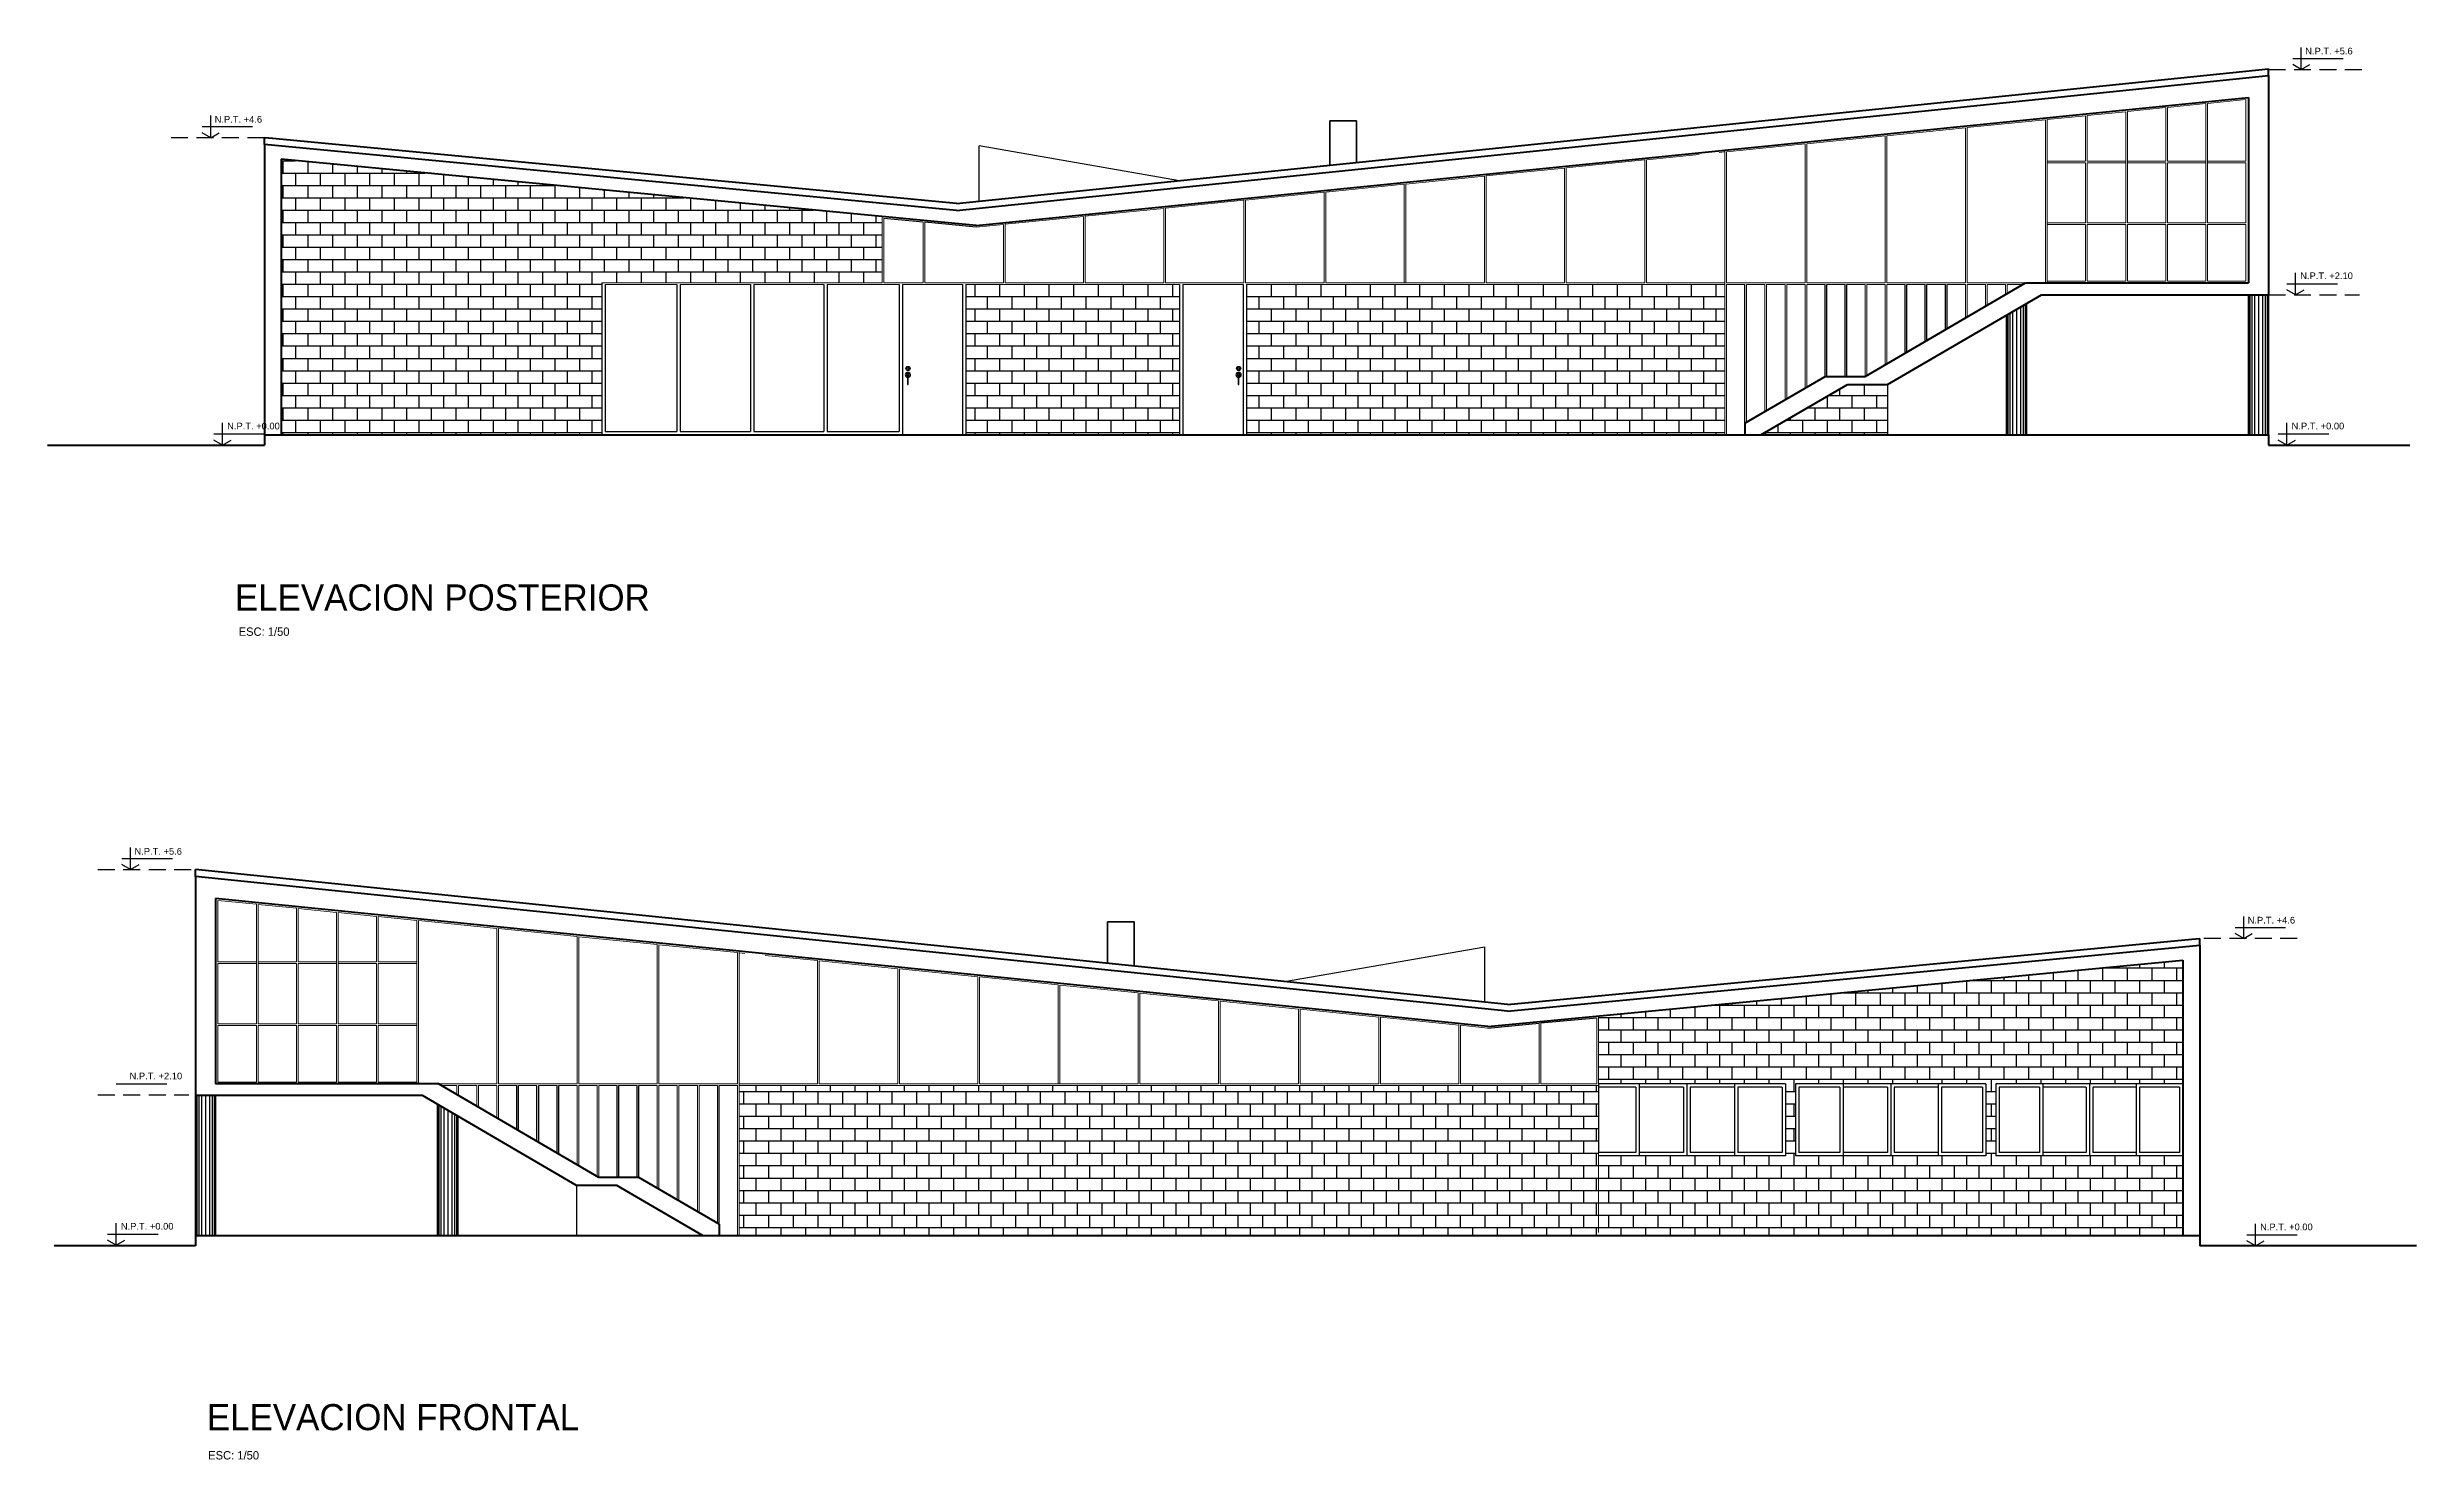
# Model space of a CAD drawing. Header units: millimetres. Extents: x 1110 to 1214, y 1038 to 1099.
# Drawn here: x 1110.24 to 1145.7, y 1038.25 to 1059.39 of the extents above; entities that cross this region are included whole.
import ezdxf

# ---------------------------------------------------------------- set-up
doc = ezdxf.new("R2010")
doc.units = ezdxf.units.MM
doc.linetypes.add('DASHED', pattern=[19.05, 12.7, -6.35])
for name, color, linetype in [('DOOR', 33, 'Continuous'), ('MUEBLES', 253, 'Continuous'), ('PUERTAS', 35, 'Continuous')]:
    doc.layers.add(name, color=color, linetype=linetype)
for name, color, linetype, lineweight in [('ELEVACIONES', 140, 'Continuous', 30), ('muros', 150, 'Continuous', 70), ('TEXTOS', 251, 'Continuous', 60), ('VIDRIO', 8, 'Continuous', 0)]:
    doc.layers.add(name, color=color, linetype=linetype, lineweight=lineweight)
doc.styles.add('DESCRIPCION', font='arial.ttf', dxfattribs={"height": 0.1})
doc.styles.get("Standard").update_dxf_attribs({"font": 'arial.ttf'})

# ---------------------------------------------------------------- blocks, each defined once
blk = doc.blocks.new('A$C5B13684F')
for p, q in [((0, 0.165), (0.756, 0.165)), ((0.129, 0), (0.129, 0.33))]:
    blk.add_line(p, q)
at = {"lineweight": 30}
for q in [(0, 0.074), (0.258, 0.074)]:
    blk.add_line((0.129, 0), q, dxfattribs=at)
at = {"insert": (0.199, 0.334), "char_height": 0.1, "attachment_point": 1, "style": 'DESCRIPCION'}
blk.add_mtext_dynamic_manual_height_columns('N.P.T. +0.00', width=0.7841, gutter_width=0.5, heights=[0], dxfattribs=at)
blk = doc.blocks.new('A$C630719DE')
at = {"layer": 'PUERTAS'}
for p, q in [((0.033, 0.143), (0.033, 0.006)), ((0.045, 0.006), (0.045, 0.143))]:
    blk.add_line(p, q, dxfattribs=at)
for centre, radius in [((0.041, 0.242), 0.031), ((0.04, 0.242), 0.014)]:
    blk.add_circle(centre, radius, dxfattribs=at)
for centre, radius, start, end in [((0.04, 0.145), 0.0398, 277.2148, 259.8733), ((0.04, 0.145), 0.0198, 284.6179, 249.3095), ((0.039, 0.143), 0.006, 0, 180), ((0.039, 0.006), 0.006, 180, 0)]:
    blk.add_arc(centre, radius, start, end, dxfattribs=at)

msp = doc.modelspace()

# ---------------------------------------------------------------- hatches: boundary and pattern name
h = msp.add_hatch()
h.set_pattern_fill('AR-B816', color=24, scale=0.00091)
h.set_pattern_definition([(0, (39.2452, 0), (0, 0.184912), []), (90, (39.2452, 0), (-0.184912, 0.184912), [0.184912, -0.184912])])
h.paths.add_polyline_path([(1118.535, 1053.591), (1118.535, 1055.866), (1122.735, 1055.866), (1122.735, 1056.859), (1113.735, 1057.717), (1113.735, 1053.591)])
h.paths.add_polyline_path([(1129.435, 1055.841), (1128.185, 1055.841), (1128.185, 1053.591), (1135.347, 1053.591), (1135.347, 1055.841)])
h.paths.add_polyline_path([(1127.185, 1053.591), (1127.185, 1055.841), (1123.985, 1055.841), (1123.985, 1053.591)])
h.paths.add_polyline_path([(1135.885, 1053.591), (1137.78, 1053.591), (1137.78, 1054.346), (1137.18, 1054.346)])
h = msp.add_hatch()
h.set_pattern_fill('AR-B816', color=24, scale=0.00091)
h.set_pattern_definition([(0, (3.98026, 38.2125), (0, 0.184912), []), (90, (3.98026, 38.2125), (-0.184912, 0.184912), [0.184912, -0.184912])])
h.paths.add_polyline_path([(1133.454, 1043.854), (1128.754, 1043.854), (1127.754, 1043.854), (1126.504, 1043.854), (1120.591, 1043.854), (1120.591, 1041.604), (1142.204, 1041.604), (1142.204, 1042.804), (1139.404, 1042.804), (1139.404, 1043.879), (1142.204, 1043.879), (1142.204, 1045.73), (1133.454, 1044.897), (1133.454, 1043.879), (1136.254, 1043.879), (1136.254, 1042.804), (1133.454, 1042.804)])
h.paths.add_polyline_path([(1136.404, 1043.879), (1139.254, 1043.879), (1139.254, 1042.804), (1136.404, 1042.804)], flags=16)
h.paths.add_polyline_path([(1136.454, 1043.829), (1137.066, 1043.829), (1137.066, 1042.854), (1136.454, 1042.854)], flags=0)
h.paths.add_polyline_path([(1137.116, 1043.829), (1137.779, 1043.829), (1137.779, 1042.854), (1137.116, 1042.854)], flags=0)
h.paths.add_polyline_path([(1137.879, 1043.829), (1138.541, 1043.829), (1138.541, 1042.854), (1137.879, 1042.854)], flags=0)
h.paths.add_polyline_path([(1138.591, 1043.829), (1139.204, 1043.829), (1139.204, 1042.854), (1138.591, 1042.854)], flags=0)

# ---------------------------------------------------------------- linework, layer by layer
for p, q in [((1143.975, 1059.062), (1143.975, 1059.392)), ((1143.846, 1059.227), (1144.602, 1059.227)), ((1112.682, 1058.041), (1112.682, 1058.371)), ((1112.553, 1058.206), (1113.309, 1058.206)), ((1143.76, 1055.855), (1144.516, 1055.855)), ((1143.889, 1055.69), (1143.889, 1056.02)), ((1111.482, 1047.085), (1111.482, 1047.415)), ((1111.353, 1047.25), (1112.109, 1047.25)), ((1142.984, 1046.219), (1143.74, 1046.219)), ((1143.113, 1046.054), (1143.113, 1046.384)), ((1111.267, 1043.878), (1112.023, 1043.878))]:
    msp.add_line(p, q)
at = {"linetype": 'DASHED', "ltscale": 0.02}
for p, q in [((1143.485, 1059.062), (1144.946, 1059.062)), ((1113.485, 1058.041), (1112.023, 1058.041)), ((1143.485, 1055.691), (1144.846, 1055.691)), ((1110.992, 1047.085), (1112.454, 1047.085)), ((1143.915, 1046.054), (1142.454, 1046.054)), ((1110.992, 1043.714), (1112.354, 1043.714))]:
    msp.add_line(p, q, dxfattribs=at)
at = {"lineweight": 30}
for p, q in [((1143.975, 1059.062), (1143.846, 1059.137)), ((1143.975, 1059.062), (1144.104, 1059.137)), ((1112.682, 1058.041), (1112.553, 1058.115)), ((1112.682, 1058.041), (1112.811, 1058.115)), ((1143.889, 1055.69), (1143.76, 1055.764)), ((1143.889, 1055.69), (1144.018, 1055.764)), ((1111.482, 1047.085), (1111.353, 1047.16)), ((1111.482, 1047.085), (1111.611, 1047.16)), ((1143.113, 1046.054), (1142.984, 1046.129)), ((1143.113, 1046.054), (1143.242, 1046.129))]:
    msp.add_line(p, q, dxfattribs=at)
at = {"color": 4}
for p, q in [((1118.535, 1055.866), (1118.535, 1053.591)), ((1118.585, 1055.841), (1118.585, 1053.641)), ((1119.66, 1055.841), (1119.66, 1053.641)), ((1119.71, 1055.841), (1119.71, 1053.641)), ((1120.76, 1055.841), (1120.76, 1053.641)), ((1120.81, 1055.841), (1120.81, 1053.641)), ((1121.86, 1055.841), (1121.86, 1053.641)), ((1121.91, 1055.841), (1121.91, 1053.641)), ((1122.985, 1055.841), (1122.985, 1053.641)), ((1123.035, 1055.841), (1123.035, 1053.591)), ((1123.935, 1055.841), (1123.935, 1053.591)), ((1123.985, 1055.841), (1123.985, 1053.591)), ((1127.185, 1055.841), (1127.185, 1053.591)), ((1127.235, 1055.841), (1127.235, 1053.591)), ((1128.135, 1055.841), (1128.135, 1053.591)), ((1128.185, 1055.841), (1128.185, 1053.591)), ((1118.585, 1053.641), (1119.66, 1053.641)), ((1119.71, 1053.641), (1120.76, 1053.641)), ((1120.81, 1053.641), (1121.86, 1053.641)), ((1121.91, 1053.641), (1122.985, 1053.641))]:
    msp.add_line(p, q, dxfattribs=at)
at = {"color": 0}
for p, q in [((1137.78, 1054.346), (1137.78, 1053.591)), ((1118.159, 1042.359), (1118.159, 1041.604))]:
    msp.add_line(p, q, dxfattribs=at)
at = {"lineweight": 100}
for p, q in [((1110.237, 1053.441), (1113.485, 1053.441)), ((1113.485, 1053.591), (1143.485, 1053.591)), ((1113.485, 1053.591), (1113.485, 1053.441)), ((1143.485, 1053.591), (1143.485, 1053.441)), ((1143.485, 1053.441), (1145.602, 1053.441)), ((1142.454, 1041.604), (1112.454, 1041.604)), ((1112.454, 1041.604), (1112.454, 1041.454)), ((1142.454, 1041.604), (1142.454, 1041.454)), ((1112.454, 1041.454), (1110.337, 1041.454)), ((1145.701, 1041.454), (1142.454, 1041.454))]:
    msp.add_line(p, q, dxfattribs=at)
at = {"layer": 'ELEVACIONES', "lineweight": 35}
for p, q in [((1129.435, 1058.292), (1129.435, 1057.628)), ((1129.435, 1058.292), (1129.835, 1058.292)), ((1129.835, 1058.292), (1129.835, 1057.669)), ((1126.104, 1046.306), (1126.104, 1045.683)), ((1126.504, 1046.306), (1126.104, 1046.306)), ((1126.504, 1046.306), (1126.504, 1045.642))]:
    msp.add_line(p, q, dxfattribs=at)
at = {"layer": 'MUEBLES', "lineweight": 53}
for p, q in [((1143.485, 1058.971), (1143.485, 1055.691)), ((1124.139, 1056.726), (1143.185, 1058.64)), ((1143.185, 1058.64), (1143.185, 1055.866)), ((1113.485, 1057.94), (1113.485, 1053.591)), ((1113.735, 1057.717), (1113.735, 1053.591)), ((1124.139, 1056.726), (1113.735, 1057.717)), ((1137.448, 1054.466), (1139.847, 1055.866)), ((1139.847, 1055.866), (1143.185, 1055.866)), ((1137.78, 1054.346), (1140.085, 1055.691)), ((1140.085, 1055.691), (1143.485, 1055.691)), ((1135.647, 1053.766), (1136.847, 1054.466)), ((1135.885, 1053.591), (1137.18, 1054.346)), ((1136.847, 1054.466), (1137.448, 1054.466)), ((1137.18, 1054.346), (1137.78, 1054.346)), ((1135.647, 1053.766), (1135.647, 1053.591)), ((1112.454, 1046.985), (1112.454, 1043.704)), ((1112.754, 1046.654), (1112.754, 1043.879)), ((1131.8, 1044.739), (1112.754, 1046.654)), ((1142.454, 1045.954), (1142.454, 1041.604)), ((1131.8, 1044.739), (1142.204, 1045.73)), ((1142.204, 1045.73), (1142.204, 1041.604)), ((1115.853, 1043.704), (1112.454, 1043.704)), ((1116.091, 1043.879), (1112.754, 1043.879)), ((1118.159, 1042.359), (1115.853, 1043.704)), ((1118.49, 1042.479), (1116.091, 1043.879)), ((1118.759, 1042.359), (1118.159, 1042.359)), ((1119.091, 1042.479), (1118.49, 1042.479)), ((1120.053, 1041.604), (1118.759, 1042.359)), ((1120.291, 1041.779), (1119.091, 1042.479)), ((1120.291, 1041.779), (1120.291, 1041.604))]:
    msp.add_line(p, q, dxfattribs=at)
at = {"layer": 'MUEBLES'}
for p, q in [((1127.185, 1057.397), (1124.185, 1057.919)), ((1124.185, 1057.089), (1124.185, 1057.919)), ((1123.347, 1056.776), (1122.76, 1056.832)), ((1124.139, 1056.701), (1123.372, 1056.774)), ((1135.647, 1053.766), (1135.647, 1055.841)), ((1136.847, 1054.466), (1136.847, 1055.841)), ((1136.872, 1054.466), (1136.872, 1055.841)), ((1137.147, 1054.466), (1137.147, 1055.841)), ((1137.172, 1054.466), (1137.172, 1055.841)), ((1138.047, 1054.816), (1138.047, 1055.841)), ((1138.072, 1054.83), (1138.072, 1055.841)), ((1138.347, 1054.991), (1138.347, 1055.841)), ((1138.372, 1055.005), (1138.372, 1055.841)), ((1138.647, 1055.166), (1138.647, 1055.841)), ((1138.672, 1055.18), (1138.672, 1055.841)), ((1139.61, 1055.413), (1139.61, 1053.591)), ((1139.65, 1055.437), (1139.65, 1053.591)), ((1139.71, 1055.472), (1139.71, 1053.591)), ((1139.77, 1055.507), (1139.77, 1053.591)), ((1139.81, 1055.53), (1139.81, 1053.591)), ((1139.84, 1055.547), (1139.84, 1053.591)), ((1143.205, 1055.691), (1143.205, 1053.591)), ((1143.235, 1055.691), (1143.235, 1053.591)), ((1143.275, 1055.691), (1143.275, 1053.591)), ((1143.335, 1055.691), (1143.335, 1053.591)), ((1143.395, 1055.691), (1143.395, 1053.591)), ((1143.435, 1055.691), (1143.435, 1053.591)), ((1143.465, 1055.691), (1143.465, 1053.591)), ((1139.58, 1055.396), (1139.58, 1053.591)), ((1128.754, 1045.411), (1131.754, 1045.932)), ((1131.754, 1045.103), (1131.754, 1045.932)), ((1131.8, 1044.714), (1132.566, 1044.787)), ((1132.591, 1044.79), (1133.429, 1044.869)), ((1112.474, 1043.704), (1112.474, 1041.604)), ((1112.504, 1043.704), (1112.504, 1041.604)), ((1112.544, 1043.704), (1112.544, 1041.604)), ((1112.604, 1043.704), (1112.604, 1041.604)), ((1112.664, 1043.704), (1112.664, 1041.604)), ((1112.704, 1043.704), (1112.704, 1041.604)), ((1112.734, 1043.704), (1112.734, 1041.604)), ((1117.266, 1043.194), (1117.266, 1043.854)), ((1117.291, 1043.179), (1117.291, 1043.854)), ((1117.566, 1043.019), (1117.566, 1043.854)), ((1117.591, 1043.004), (1117.591, 1043.854)), ((1117.866, 1042.844), (1117.866, 1043.854)), ((1117.891, 1042.829), (1117.891, 1043.854)), ((1118.766, 1042.479), (1118.766, 1043.854)), ((1118.791, 1042.479), (1118.791, 1043.854)), ((1119.066, 1042.479), (1119.066, 1043.854)), ((1119.091, 1042.479), (1119.091, 1043.854)), ((1120.291, 1041.779), (1120.291, 1043.854)), ((1136.254, 1043.879), (1133.454, 1043.879)), ((1133.454, 1043.879), (1133.454, 1042.854)), ((1134.016, 1043.829), (1133.454, 1043.829)), ((1134.016, 1043.829), (1134.016, 1042.854)), ((1134.066, 1043.879), (1134.066, 1042.804)), ((1134.729, 1043.829), (1134.066, 1043.829)), ((1134.729, 1043.829), (1134.729, 1042.854)), ((1134.779, 1043.879), (1134.779, 1042.804)), ((1134.829, 1043.829), (1134.829, 1042.854)), ((1135.491, 1043.829), (1134.829, 1043.829)), ((1135.491, 1043.879), (1135.491, 1042.804)), ((1136.204, 1043.829), (1135.541, 1043.829)), ((1135.541, 1043.829), (1135.541, 1042.854)), ((1136.204, 1043.829), (1136.204, 1042.854)), ((1136.254, 1043.879), (1136.254, 1042.804)), ((1139.254, 1043.879), (1136.404, 1043.879)), ((1136.404, 1043.879), (1136.404, 1042.804)), ((1137.066, 1043.829), (1136.454, 1043.829)), ((1136.454, 1043.829), (1136.454, 1042.854)), ((1137.066, 1043.829), (1137.066, 1042.854)), ((1137.116, 1043.879), (1137.116, 1042.804)), ((1137.779, 1043.829), (1137.116, 1043.829)), ((1137.779, 1043.829), (1137.779, 1042.854)), ((1137.829, 1043.879), (1137.829, 1042.804)), ((1138.541, 1043.829), (1137.879, 1043.829)), ((1137.879, 1043.829), (1137.879, 1042.854)), ((1138.541, 1043.879), (1138.541, 1042.804)), ((1139.204, 1043.829), (1138.591, 1043.829)), ((1138.591, 1043.829), (1138.591, 1042.854)), ((1139.204, 1043.829), (1139.204, 1042.854)), ((1139.254, 1043.879), (1139.254, 1042.804)), ((1142.204, 1043.879), (1139.404, 1043.879)), ((1139.404, 1043.879), (1139.404, 1042.804)), ((1140.054, 1043.829), (1139.454, 1043.829)), ((1139.454, 1043.829), (1139.454, 1042.854)), ((1140.054, 1043.829), (1140.054, 1042.854)), ((1140.104, 1043.879), (1140.104, 1042.804)), ((1140.754, 1043.829), (1140.104, 1043.829)), ((1140.754, 1043.829), (1140.754, 1042.854)), ((1140.804, 1043.879), (1140.804, 1042.804)), ((1141.504, 1043.829), (1140.854, 1043.829)), ((1140.854, 1043.829), (1140.854, 1042.854)), ((1141.504, 1043.879), (1141.504, 1042.804)), ((1142.154, 1043.829), (1141.554, 1043.829)), ((1141.554, 1043.829), (1141.554, 1042.854)), ((1142.154, 1043.829), (1142.154, 1042.854)), ((1116.099, 1043.561), (1116.099, 1041.604)), ((1116.129, 1043.544), (1116.129, 1041.604)), ((1116.169, 1043.52), (1116.169, 1041.604)), ((1116.229, 1043.485), (1116.229, 1041.604)), ((1116.289, 1043.45), (1116.289, 1041.604)), ((1116.329, 1043.427), (1116.329, 1041.604)), ((1116.359, 1043.409), (1116.359, 1041.604)), ((1134.016, 1042.854), (1133.454, 1042.854)), ((1136.254, 1042.804), (1133.454, 1042.804)), ((1134.729, 1042.854), (1134.066, 1042.854)), ((1135.491, 1042.854), (1134.829, 1042.854)), ((1136.204, 1042.854), (1135.541, 1042.854)), ((1139.254, 1042.804), (1136.404, 1042.804)), ((1137.066, 1042.854), (1136.454, 1042.854)), ((1137.779, 1042.854), (1137.116, 1042.854)), ((1138.541, 1042.854), (1137.879, 1042.854)), ((1139.204, 1042.854), (1138.591, 1042.854)), ((1142.204, 1042.804), (1139.404, 1042.804)), ((1140.054, 1042.854), (1139.454, 1042.854)), ((1140.754, 1042.854), (1140.104, 1042.854)), ((1141.504, 1042.854), (1140.854, 1042.854)), ((1142.154, 1042.854), (1141.554, 1042.854))]:
    msp.add_line(p, q, dxfattribs=at)
at = {"layer": 'MUEBLES', "lineweight": 35}
for p, q in [((1139.86, 1055.559), (1139.86, 1053.591)), ((1143.185, 1055.691), (1143.185, 1053.591)), ((1143.485, 1055.691), (1143.485, 1053.591)), ((1139.56, 1055.384), (1139.56, 1053.591)), ((1112.454, 1043.704), (1112.454, 1041.604)), ((1112.754, 1043.704), (1112.754, 1041.604)), ((1116.079, 1043.573), (1116.079, 1041.604)), ((1116.379, 1043.398), (1116.379, 1041.604))]:
    msp.add_line(p, q, dxfattribs=at)
at = {"layer": 'muros', "color": 5}
for p, q in [((1123.845, 1057.054), (1143.485, 1059.071)), ((1123.845, 1056.953), (1143.485, 1058.971)), ((1143.485, 1058.971), (1143.485, 1059.071)), ((1113.605, 1058.029), (1113.485, 1058.041)), ((1113.485, 1057.94), (1113.485, 1058.041)), ((1123.845, 1056.953), (1113.485, 1057.94)), ((1123.845, 1057.054), (1113.605, 1058.029)), ((1132.094, 1045.068), (1112.454, 1047.085)), ((1112.454, 1046.985), (1112.454, 1047.085)), ((1132.093, 1044.967), (1112.454, 1046.985)), ((1132.093, 1044.967), (1142.454, 1045.954)), ((1132.094, 1045.068), (1142.334, 1046.043)), ((1142.334, 1046.043), (1142.454, 1046.054)), ((1142.454, 1045.954), (1142.454, 1046.054))]:
    msp.add_line(p, q, dxfattribs=at)
at = {"layer": 'VIDRIO'}
for p, q in [((1142.572, 1058.553), (1143.147, 1058.611)), ((1143.147, 1057.691), (1143.147, 1058.611)), ((1138.972, 1058.192), (1140.147, 1058.31)), ((1140.147, 1055.866), (1140.147, 1058.31)), ((1140.147, 1055.866), (1140.147, 1058.31)), ((1140.172, 1058.312), (1140.747, 1058.37)), ((1140.172, 1055.866), (1140.172, 1058.312)), ((1140.172, 1058.278), (1140.172, 1058.312)), ((1140.172, 1057.078), (1140.172, 1058.253)), ((1140.747, 1057.691), (1140.747, 1058.37)), ((1140.772, 1058.372), (1141.347, 1058.43)), ((1140.772, 1057.691), (1140.772, 1058.372)), ((1141.347, 1057.666), (1141.347, 1058.43)), ((1141.372, 1058.433), (1141.947, 1058.491)), ((1141.372, 1057.666), (1141.372, 1058.433)), ((1141.947, 1057.691), (1141.947, 1058.491)), ((1141.972, 1058.493), (1142.547, 1058.551)), ((1141.972, 1057.691), (1141.972, 1058.493)), ((1142.547, 1057.666), (1142.547, 1058.551)), ((1142.572, 1057.666), (1142.572, 1058.553)), ((1135.372, 1057.83), (1136.547, 1057.948)), ((1136.547, 1055.866), (1136.547, 1057.948)), ((1136.572, 1057.95), (1137.747, 1058.068)), ((1136.572, 1055.866), (1136.572, 1057.95)), ((1137.747, 1055.866), (1137.747, 1058.068)), ((1137.772, 1058.071), (1138.947, 1058.189)), ((1137.772, 1055.866), (1137.772, 1058.071)), ((1138.947, 1055.866), (1138.947, 1058.189)), ((1138.972, 1055.866), (1138.972, 1058.192)), ((1140.147, 1055.866), (1140.147, 1058.068)), ((1140.172, 1055.866), (1140.172, 1058.071)), ((1131.772, 1057.468), (1132.947, 1057.586)), ((1132.947, 1055.866), (1132.947, 1057.586)), ((1132.972, 1057.588), (1134.147, 1057.707)), ((1132.972, 1055.866), (1132.972, 1057.588)), ((1134.147, 1055.866), (1134.147, 1057.707)), ((1134.172, 1057.709), (1134.96, 1057.788)), ((1134.172, 1055.866), (1134.172, 1057.709)), ((1135.26, 1057.818), (1135.347, 1057.827)), ((1135.347, 1053.591), (1135.347, 1057.852)), ((1135.347, 1055.866), (1135.347, 1057.852)), ((1135.372, 1055.866), (1135.372, 1057.83)), ((1135.372, 1055.866), (1135.372, 1057.83)), ((1140.172, 1057.691), (1140.747, 1057.691)), ((1140.172, 1057.666), (1140.747, 1057.666)), ((1140.747, 1056.766), (1140.747, 1057.666)), ((1140.772, 1057.691), (1141.347, 1057.691)), ((1140.772, 1057.666), (1141.347, 1057.666)), ((1140.772, 1056.766), (1140.772, 1057.666)), ((1141.347, 1056.766), (1141.347, 1057.666)), ((1141.372, 1057.691), (1141.947, 1057.691)), ((1141.372, 1057.666), (1141.947, 1057.666)), ((1141.372, 1056.766), (1141.372, 1057.666)), ((1141.947, 1056.766), (1141.947, 1057.666)), ((1141.972, 1057.691), (1142.547, 1057.691)), ((1141.972, 1057.666), (1142.547, 1057.666)), ((1141.972, 1056.766), (1141.972, 1057.666)), ((1142.547, 1056.766), (1142.547, 1057.666)), ((1142.572, 1057.691), (1143.147, 1057.691)), ((1142.572, 1057.666), (1143.147, 1057.666)), ((1142.572, 1056.766), (1142.572, 1057.666)), ((1143.147, 1056.766), (1143.147, 1057.666)), ((1128.172, 1057.106), (1129.347, 1057.224)), ((1129.347, 1055.866), (1129.347, 1057.224)), ((1129.372, 1057.227), (1130.547, 1057.345)), ((1129.372, 1057.227), (1129.435, 1057.233)), ((1129.372, 1055.866), (1129.372, 1057.227)), ((1130.547, 1055.866), (1130.547, 1057.345)), ((1130.572, 1057.347), (1131.747, 1057.465)), ((1130.572, 1055.866), (1130.572, 1057.347)), ((1131.747, 1055.866), (1131.747, 1057.465)), ((1131.747, 1055.866), (1131.747, 1057.465)), ((1131.772, 1055.866), (1131.772, 1057.468)), ((1131.772, 1055.866), (1131.772, 1057.468)), ((1122.735, 1056.859), (1122.735, 1055.866)), ((1122.76, 1056.834), (1122.76, 1055.866)), ((1124.572, 1056.744), (1125.747, 1056.862)), ((1125.747, 1055.866), (1125.747, 1056.862)), ((1125.772, 1056.865), (1126.947, 1056.983)), ((1125.772, 1055.866), (1125.772, 1056.865)), ((1126.947, 1055.866), (1126.947, 1056.983)), ((1126.947, 1055.866), (1126.947, 1056.983)), ((1126.972, 1056.985), (1128.147, 1057.104)), ((1126.972, 1055.866), (1126.972, 1056.985)), ((1126.972, 1055.866), (1126.972, 1056.985)), ((1128.147, 1055.866), (1128.147, 1057.104)), ((1128.147, 1055.866), (1128.147, 1057.104)), ((1128.147, 1055.866), (1128.147, 1057.104)), ((1128.172, 1055.866), (1128.172, 1057.106)), ((1128.172, 1055.866), (1128.172, 1057.106)), ((1128.172, 1055.866), (1128.172, 1057.106)), ((1140.172, 1055.891), (1140.172, 1057.053)), ((1123.347, 1055.866), (1123.347, 1056.776)), ((1123.347, 1055.866), (1123.347, 1056.776)), ((1123.372, 1055.866), (1123.372, 1056.774)), ((1123.372, 1055.866), (1123.372, 1056.774)), ((1124.139, 1056.701), (1124.547, 1056.742)), ((1124.547, 1055.866), (1124.547, 1056.742)), ((1124.572, 1055.866), (1124.572, 1056.744)), ((1140.172, 1056.766), (1140.747, 1056.766)), ((1140.172, 1056.741), (1140.747, 1056.741)), ((1140.747, 1055.891), (1140.747, 1056.741)), ((1140.772, 1056.766), (1141.347, 1056.766)), ((1140.772, 1056.741), (1141.347, 1056.741)), ((1140.772, 1055.891), (1140.772, 1056.741)), ((1141.347, 1055.891), (1141.347, 1056.741)), ((1141.372, 1056.766), (1141.947, 1056.766)), ((1141.372, 1056.741), (1141.947, 1056.741)), ((1141.372, 1055.891), (1141.372, 1056.741)), ((1141.947, 1055.891), (1141.947, 1056.741)), ((1141.972, 1056.766), (1142.547, 1056.766)), ((1141.972, 1056.741), (1142.547, 1056.741)), ((1141.972, 1055.891), (1141.972, 1056.741)), ((1142.547, 1055.891), (1142.547, 1056.741)), ((1142.572, 1056.766), (1143.147, 1056.766)), ((1142.572, 1056.741), (1143.147, 1056.741)), ((1142.572, 1055.891), (1142.572, 1056.741)), ((1143.147, 1055.891), (1143.147, 1056.741)), ((1122.735, 1055.866), (1118.535, 1055.866)), ((1119.66, 1055.841), (1118.585, 1055.841)), ((1120.76, 1055.841), (1119.71, 1055.841)), ((1121.86, 1055.841), (1120.81, 1055.841)), ((1122.985, 1055.841), (1121.91, 1055.841)), ((1123.347, 1055.866), (1122.76, 1055.866)), ((1123.935, 1055.841), (1123.035, 1055.841)), ((1123.985, 1055.866), (1123.372, 1055.866)), ((1124.547, 1055.866), (1123.372, 1055.866)), ((1127.185, 1055.841), (1123.985, 1055.841)), ((1125.747, 1055.866), (1124.572, 1055.866)), ((1126.947, 1055.866), (1125.772, 1055.866)), ((1128.147, 1055.866), (1126.972, 1055.866)), ((1128.135, 1055.841), (1127.235, 1055.841)), ((1129.347, 1055.866), (1128.172, 1055.866)), ((1129.435, 1055.841), (1128.185, 1055.841)), ((1130.572, 1055.866), (1129.372, 1055.866)), ((1129.435, 1055.866), (1129.372, 1055.866)), ((1135.347, 1055.841), (1129.435, 1055.841)), ((1131.747, 1055.866), (1130.572, 1055.866)), ((1132.947, 1055.866), (1131.772, 1055.866)), ((1134.147, 1055.866), (1132.972, 1055.866)), ((1135.347, 1055.866), (1134.172, 1055.866)), ((1135.372, 1055.866), (1136.547, 1055.866)), ((1135.372, 1053.591), (1135.372, 1055.841)), ((1135.372, 1055.841), (1135.647, 1055.841)), ((1135.672, 1053.78), (1135.672, 1055.841)), ((1135.672, 1055.841), (1135.947, 1055.841)), ((1135.947, 1053.941), (1135.947, 1055.841)), ((1135.972, 1053.955), (1135.972, 1055.841)), ((1135.972, 1055.841), (1136.247, 1055.841)), ((1136.247, 1054.116), (1136.247, 1055.841)), ((1136.272, 1054.13), (1136.272, 1055.841)), ((1136.272, 1055.841), (1136.547, 1055.841)), ((1136.547, 1054.291), (1136.547, 1055.841)), ((1136.572, 1055.866), (1137.747, 1055.866)), ((1136.572, 1054.305), (1136.572, 1055.841)), ((1136.572, 1055.841), (1136.847, 1055.841)), ((1136.872, 1055.841), (1137.147, 1055.841)), ((1137.172, 1055.841), (1137.447, 1055.841)), ((1137.447, 1054.466), (1137.447, 1055.841)), ((1137.472, 1054.48), (1137.472, 1055.841)), ((1137.472, 1055.841), (1137.747, 1055.841)), ((1137.747, 1054.641), (1137.747, 1055.841)), ((1137.772, 1055.866), (1138.947, 1055.866)), ((1137.772, 1054.655), (1137.772, 1055.841)), ((1137.772, 1055.841), (1138.047, 1055.841)), ((1138.072, 1055.841), (1138.347, 1055.841)), ((1138.372, 1055.841), (1138.647, 1055.841)), ((1138.672, 1055.841), (1138.947, 1055.841)), ((1138.947, 1055.341), (1138.947, 1055.841)), ((1138.972, 1055.866), (1139.847, 1055.866)), ((1138.972, 1055.355), (1138.972, 1055.841)), ((1138.972, 1055.841), (1139.247, 1055.841)), ((1139.247, 1055.516), (1139.247, 1055.841)), ((1139.272, 1055.53), (1139.272, 1055.841)), ((1139.272, 1055.841), (1139.547, 1055.841)), ((1139.547, 1055.691), (1139.547, 1055.841)), ((1139.572, 1055.841), (1139.804, 1055.841)), ((1139.572, 1055.705), (1139.572, 1055.841)), ((1140.172, 1055.891), (1140.747, 1055.891)), ((1140.772, 1055.891), (1141.347, 1055.891)), ((1141.372, 1055.891), (1141.947, 1055.891)), ((1141.972, 1055.891), (1142.547, 1055.891)), ((1142.572, 1055.891), (1143.147, 1055.891)), ((1113.366, 1046.567), (1112.791, 1046.625)), ((1112.791, 1045.704), (1112.791, 1046.625)), ((1113.366, 1045.679), (1113.366, 1046.567)), ((1113.966, 1046.507), (1113.391, 1046.565)), ((1113.391, 1045.679), (1113.391, 1046.565)), ((1113.966, 1045.704), (1113.966, 1046.507)), ((1114.566, 1046.446), (1113.991, 1046.504)), ((1113.991, 1045.704), (1113.991, 1046.504)), ((1114.566, 1045.679), (1114.566, 1046.446)), ((1115.166, 1046.386), (1114.591, 1046.444)), ((1114.591, 1045.679), (1114.591, 1046.444)), ((1115.166, 1045.704), (1115.166, 1046.386)), ((1115.766, 1046.326), (1115.191, 1046.384)), ((1115.191, 1045.704), (1115.191, 1046.384)), ((1115.766, 1043.879), (1115.766, 1046.326)), ((1115.766, 1046.292), (1115.766, 1046.326)), ((1115.766, 1045.092), (1115.766, 1046.267)), ((1116.966, 1046.205), (1115.791, 1046.323)), ((1115.791, 1043.879), (1115.791, 1046.323)), ((1115.791, 1043.879), (1115.791, 1046.323)), ((1116.966, 1043.879), (1116.966, 1046.205)), ((1118.166, 1046.085), (1116.991, 1046.203)), ((1116.991, 1043.879), (1116.991, 1046.203)), ((1115.766, 1043.879), (1115.766, 1046.085)), ((1115.791, 1043.879), (1115.791, 1046.082)), ((1118.166, 1043.879), (1118.166, 1046.085)), ((1119.366, 1045.964), (1118.191, 1046.082)), ((1118.191, 1043.879), (1118.191, 1046.082)), ((1119.366, 1043.879), (1119.366, 1045.964)), ((1120.566, 1045.843), (1119.391, 1045.961)), ((1119.391, 1043.879), (1119.391, 1045.961)), ((1120.566, 1043.879), (1120.566, 1045.843)), ((1120.566, 1043.879), (1120.566, 1045.843)), ((1120.591, 1041.604), (1120.591, 1045.866)), ((1120.591, 1043.879), (1120.591, 1045.866)), ((1120.679, 1045.832), (1120.591, 1045.841)), ((1113.366, 1045.704), (1112.791, 1045.704)), ((1113.366, 1045.679), (1112.791, 1045.679)), ((1112.791, 1044.779), (1112.791, 1045.679)), ((1113.366, 1044.779), (1113.366, 1045.679)), ((1113.966, 1045.704), (1113.391, 1045.704)), ((1113.966, 1045.679), (1113.391, 1045.679)), ((1113.391, 1044.779), (1113.391, 1045.679)), ((1113.966, 1044.779), (1113.966, 1045.679)), ((1114.566, 1045.704), (1113.991, 1045.704)), ((1114.566, 1045.679), (1113.991, 1045.679)), ((1113.991, 1044.779), (1113.991, 1045.679)), ((1114.566, 1044.779), (1114.566, 1045.679)), ((1115.166, 1045.704), (1114.591, 1045.704)), ((1115.166, 1045.679), (1114.591, 1045.679)), ((1114.591, 1044.779), (1114.591, 1045.679)), ((1115.166, 1044.779), (1115.166, 1045.679)), ((1115.766, 1045.704), (1115.191, 1045.704)), ((1115.766, 1045.679), (1115.191, 1045.679)), ((1115.191, 1044.779), (1115.191, 1045.679)), ((1121.766, 1045.723), (1120.979, 1045.802)), ((1121.766, 1043.879), (1121.766, 1045.723)), ((1122.966, 1045.602), (1121.791, 1045.72)), ((1121.791, 1043.879), (1121.791, 1045.72)), ((1122.966, 1043.879), (1122.966, 1045.602)), ((1124.166, 1045.482), (1122.991, 1045.6)), ((1122.991, 1043.879), (1122.991, 1045.6)), ((1124.166, 1043.879), (1124.166, 1045.482)), ((1124.166, 1043.879), (1124.166, 1045.482)), ((1125.366, 1045.361), (1124.191, 1045.479)), ((1124.191, 1043.879), (1124.191, 1045.479)), ((1124.191, 1043.879), (1124.191, 1045.479)), ((1125.366, 1043.879), (1125.366, 1045.361)), ((1126.566, 1045.24), (1125.391, 1045.358)), ((1125.391, 1043.879), (1125.391, 1045.358)), ((1126.566, 1045.24), (1126.504, 1045.247)), ((1126.566, 1043.879), (1126.566, 1045.24)), ((1127.766, 1045.12), (1126.591, 1045.238)), ((1126.591, 1043.879), (1126.591, 1045.238)), ((1113.366, 1044.779), (1112.791, 1044.779)), ((1113.966, 1044.779), (1113.391, 1044.779)), ((1114.566, 1044.779), (1113.991, 1044.779)), ((1115.166, 1044.779), (1114.591, 1044.779)), ((1115.766, 1044.779), (1115.191, 1044.779)), ((1115.766, 1043.904), (1115.766, 1045.067)), ((1127.766, 1043.879), (1127.766, 1045.12)), ((1127.766, 1043.879), (1127.766, 1045.12)), ((1127.766, 1043.879), (1127.766, 1045.12)), ((1128.966, 1044.999), (1127.791, 1045.117)), ((1127.791, 1043.879), (1127.791, 1045.117)), ((1127.791, 1043.879), (1127.791, 1045.117)), ((1127.791, 1043.879), (1127.791, 1045.117)), ((1128.966, 1043.879), (1128.966, 1044.999)), ((1128.966, 1043.879), (1128.966, 1044.999)), ((1130.166, 1044.878), (1128.991, 1044.997)), ((1128.991, 1043.879), (1128.991, 1044.997)), ((1128.991, 1043.879), (1128.991, 1044.997)), ((1130.166, 1043.879), (1130.166, 1044.878)), ((1131.366, 1044.758), (1130.191, 1044.876)), ((1130.191, 1043.879), (1130.191, 1044.876)), ((1132.566, 1043.879), (1132.566, 1044.787)), ((1132.566, 1043.879), (1132.566, 1044.787)), ((1132.591, 1043.879), (1132.591, 1044.79)), ((1132.591, 1043.879), (1132.591, 1044.79)), ((1133.429, 1044.869), (1133.429, 1043.879)), ((1133.454, 1044.897), (1133.454, 1041.654)), ((1113.366, 1044.754), (1112.791, 1044.754)), ((1112.791, 1043.904), (1112.791, 1044.754)), ((1113.366, 1043.904), (1113.366, 1044.754)), ((1113.966, 1044.754), (1113.391, 1044.754)), ((1113.391, 1043.904), (1113.391, 1044.754)), ((1113.966, 1043.904), (1113.966, 1044.754)), ((1114.566, 1044.754), (1113.991, 1044.754)), ((1113.991, 1043.904), (1113.991, 1044.754)), ((1114.566, 1043.904), (1114.566, 1044.754)), ((1115.166, 1044.754), (1114.591, 1044.754)), ((1114.591, 1043.904), (1114.591, 1044.754)), ((1115.166, 1043.904), (1115.166, 1044.754)), ((1115.766, 1044.754), (1115.191, 1044.754)), ((1115.191, 1043.904), (1115.191, 1044.754)), ((1131.366, 1043.879), (1131.366, 1044.758)), ((1131.8, 1044.714), (1131.391, 1044.755)), ((1131.391, 1043.879), (1131.391, 1044.755)), ((1113.366, 1043.904), (1112.791, 1043.904)), ((1113.966, 1043.904), (1113.391, 1043.904)), ((1114.566, 1043.904), (1113.991, 1043.904)), ((1115.166, 1043.904), (1114.591, 1043.904)), ((1115.766, 1043.904), (1115.191, 1043.904)), ((1116.966, 1043.879), (1116.091, 1043.879)), ((1116.366, 1043.854), (1116.134, 1043.854)), ((1116.366, 1043.719), (1116.366, 1043.854)), ((1116.666, 1043.854), (1116.391, 1043.854)), ((1116.391, 1043.704), (1116.391, 1043.854)), ((1116.666, 1043.544), (1116.666, 1043.854)), ((1116.691, 1043.529), (1116.691, 1043.854)), ((1116.966, 1043.854), (1116.691, 1043.854)), ((1116.966, 1043.369), (1116.966, 1043.854)), ((1118.166, 1043.879), (1116.991, 1043.879)), ((1116.991, 1043.354), (1116.991, 1043.854)), ((1117.266, 1043.854), (1116.991, 1043.854)), ((1117.566, 1043.854), (1117.291, 1043.854)), ((1117.866, 1043.854), (1117.591, 1043.854)), ((1118.166, 1043.854), (1117.891, 1043.854)), ((1118.166, 1042.669), (1118.166, 1043.854)), ((1119.366, 1043.879), (1118.191, 1043.879)), ((1118.191, 1042.654), (1118.191, 1043.854)), ((1118.466, 1043.854), (1118.191, 1043.854)), ((1118.466, 1042.494), (1118.466, 1043.854)), ((1118.491, 1042.479), (1118.491, 1043.854)), ((1118.766, 1043.854), (1118.491, 1043.854)), ((1119.066, 1043.854), (1118.791, 1043.854)), ((1119.366, 1043.854), (1119.091, 1043.854)), ((1119.366, 1042.319), (1119.366, 1043.854)), ((1120.566, 1043.879), (1119.391, 1043.879)), ((1119.391, 1042.304), (1119.391, 1043.854)), ((1119.666, 1043.854), (1119.391, 1043.854)), ((1119.666, 1042.144), (1119.666, 1043.854)), ((1119.691, 1042.129), (1119.691, 1043.854)), ((1119.966, 1043.854), (1119.691, 1043.854)), ((1119.966, 1041.969), (1119.966, 1043.854)), ((1119.991, 1041.954), (1119.991, 1043.854)), ((1120.266, 1043.854), (1119.991, 1043.854)), ((1120.266, 1041.794), (1120.266, 1043.854)), ((1120.566, 1043.854), (1120.291, 1043.854)), ((1120.566, 1041.604), (1120.566, 1043.854)), ((1120.591, 1043.879), (1121.766, 1043.879)), ((1120.591, 1043.854), (1126.504, 1043.854)), ((1121.791, 1043.879), (1122.966, 1043.879)), ((1122.991, 1043.879), (1124.166, 1043.879)), ((1124.191, 1043.879), (1125.366, 1043.879)), ((1125.366, 1043.879), (1126.566, 1043.879)), ((1126.504, 1043.879), (1126.566, 1043.879)), ((1126.504, 1043.854), (1127.754, 1043.854)), ((1126.591, 1043.879), (1127.766, 1043.879)), ((1127.754, 1043.854), (1128.754, 1043.854)), ((1127.791, 1043.879), (1128.966, 1043.879)), ((1128.754, 1043.854), (1133.454, 1043.854)), ((1128.991, 1043.879), (1130.166, 1043.879)), ((1130.191, 1043.879), (1131.366, 1043.879)), ((1131.391, 1043.879), (1132.566, 1043.879)), ((1131.954, 1043.879), (1132.566, 1043.879)), ((1132.591, 1043.879), (1133.429, 1043.879))]:
    msp.add_line(p, q, dxfattribs=at)

# ---------------------------------------------------------------- block references
at = {"color": 4}
for p in [(1112.729, 1053.441), (1143.631, 1053.441), (1111.138, 1041.464), (1143.159, 1041.454)]:
    msp.add_blockref('A$C5B13684F', p, dxfattribs=at)
at = {"layer": 'DOOR'}
for p in [(1123.078, 1054.345), (1128.028, 1054.345)]:
    msp.add_blockref('A$C630719DE', p, dxfattribs=at)

# ---------------------------------------------------------------- texts
at = {"char_height": 0.1, "attachment_point": 1, "style": 'DESCRIPCION'}
for s, width, insert in [('N.P.T. +5.6', 1.04578, (1144.034, 1059.387)), ('N.P.T. +4.6', 1.01343, (1112.741, 1058.365)), ('N.P.T. +2.10', 0.7841, (1143.959, 1056.024)), ('N.P.T. +5.6', 1.04578, (1111.541, 1047.409)), ('N.P.T. +4.6', 1.01343, (1143.172, 1046.379)), ('N.P.T. +2.10', 0.7841, (1111.467, 1044.047))]:
    msp.add_mtext_dynamic_manual_height_columns(s, width=width, gutter_width=0.5, heights=[0], dxfattribs=dict(at, insert=insert))
at = {"layer": 'TEXTOS', "lineweight": 25, "ltscale": 0.75, "attachment_point": 1}
for s, insert, char_height, width in [('{\\fBankGothic Lt BT|b0|i0|c0|p34;ELEVACION POSTERIOR}', (1113.045, 1051.354), 0.39048, 10.33592), ('{\\fBankGothic Lt BT|b0|i0|c0|p34;ESC: 1/50}', (1113.1, 1050.71), 0.12494, 3.83763), ('{\\fBankGothic Lt BT|b0|i0|c0|p34;ELEVACION FRONTAL}', (1112.625, 1039.086), 0.39048, 10.68308), ('{\\fBankGothic Lt BT|b0|i0|c0|p34;ESC: 1/50}', (1112.644, 1038.382), 0.12494, 3.83763)]:
    msp.add_mtext(s, dxfattribs=dict(at, insert=insert, char_height=char_height, width=width))

doc.saveas('drawing.dxf')
